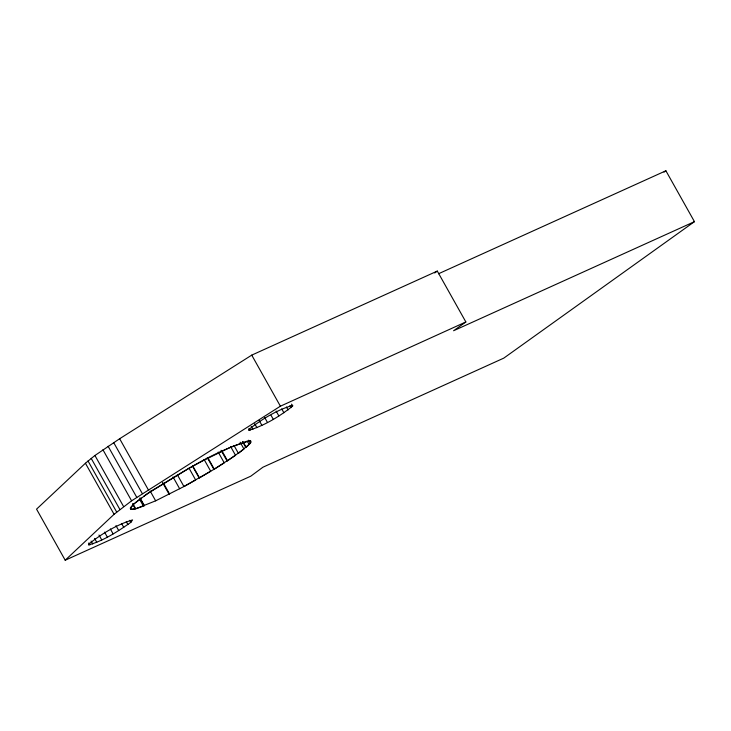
<?xml version="1.0" encoding="UTF-8"?>
<svg xmlns="http://www.w3.org/2000/svg" width="731" height="731" viewBox="0 0 731 731"><rect width="100%" height="100%" fill="white"/><g stroke="black" fill="none" stroke-linecap="round" stroke-linejoin="round"><path stroke-width="1.1" d="M292.61 406.089L292.702 405.303C276.784 410.091 261.725 419.21 248.741 429.581L248.65 430.367C264.567 425.579 279.617 416.451 292.61 406.089L291.514 404.133M234.011 445.508L238.416 453.366L250.267 443.342L250.834 441.076L247.571 440.985L230.612 447.171L203.638 460.366L188.452 468.608L147.47 493.635L134.093 503.769L130.237 508.164L131.05 509.205M131.013 507.195L133.974 503.915M130.895 522.299L132.558 519.924C116.64 524.712 101.591 533.84 88.597 544.202L88.515 544.988C103.893 540.675 117.837 531.41 130.895 522.299L129.789 520.335M694.45 221.657L453.595 330.741L465.857 321.96L437.302 271.082L251.738 355.129L119.656 438.728L94.929 455.486L85.426 463.235L36.55 509.151L65.205 560.22L250.779 476.183L262.932 467.21L503.787 358.126L694.45 221.657L665.895 170.78L438.536 273.75M65.205 560.22L114.082 514.304L131.598 500.817L280.393 406.198L465.857 321.96M135.153 502.928L141.275 498.067M434.68 272.965L437.302 271.082M664.05 172.105L665.895 170.78M143.468 496.495L152.258 490.446C183.572 471.778 214.905 450.296 250.367 440.756L250.925 442.465L246.192 447.345L242.893 441.451M130.557 507.698L131.114 509.406L135.738 508.776L155.657 500.826L183.947 486.526L213.9 469.375L235.546 455.349L230.585 446.513M131.196 509.397L135.253 508.84L132.503 503.933M289.933 405.723L291.029 407.679M286.415 407.021L288.06 409.963M251.738 355.129L280.393 406.198M281.709 408.867L283.902 412.777M276.099 411.05L278.849 415.939M271.037 415.318L273.239 419.228M264.704 417.538L267.445 422.427M259.139 420.416L261.881 425.314M254.717 423.77L256.91 427.681M251.236 426.447L252.88 429.389M248.969 428.348L250.066 430.303M248.659 440.199L250.313 443.15M247.48 441.506L249.134 444.457M242.591 441.743L245.899 447.637M240.143 442.218L243.999 449.09L227.533 460.795L222.023 450.981M221.054 450.278L227.122 461.078M218.185 452.078L224.253 462.878L215.846 468.205L214.265 469.147L208.198 458.346M207.284 457.588L213.9 469.375M204.104 459.461L210.72 471.248L200.751 477.16L199.481 477.873L192.865 466.095M192.582 466.259L199.197 478.047M189.055 468.215L195.67 480.002L184.98 485.978L183.947 486.526L177.331 474.739M173.046 476.977L179.662 488.765M163.534 483.246L169.601 494.046M162.501 482.497L169.117 494.284M150.147 491.004L155.657 500.826M119.656 438.728L148.32 489.797M113.68 442.566L142.344 493.635M140.014 497.875L144.427 505.733M140.251 498.971L144.108 505.852M139.557 499.218L143.413 506.09L135.738 508.776L132.978 503.869M108.097 446.248L136.752 497.318M102.934 449.748L131.598 500.817M94.929 455.486L123.585 506.546M91.183 458.346L119.847 509.416M126.271 521.642L127.925 524.584M88.012 460.941L116.668 512.011M121.565 523.469L123.767 527.398M85.426 463.235L114.082 514.304M115.955 525.653L118.714 530.56M110.344 528.942L113.095 533.858M104.551 532.141L107.311 537.047M98.987 535.028L101.746 539.935M94.573 538.381L96.775 542.311M91.092 541.068L92.746 544.01M88.826 542.959L89.922 544.924"/></g></svg>
